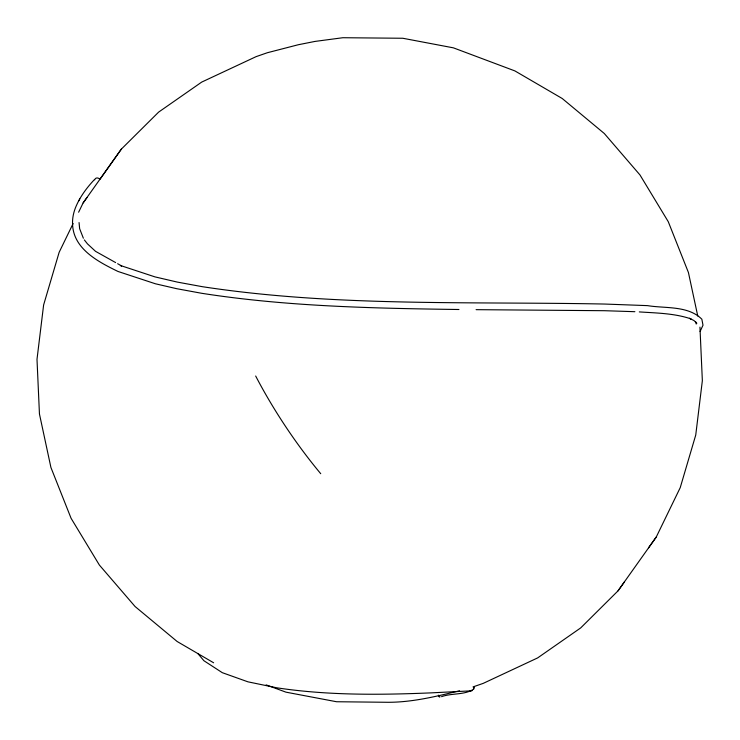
<?xml version="1.0" encoding="UTF-8"?>
<svg xmlns="http://www.w3.org/2000/svg" width="740" height="740" viewBox="0 0 740 740"><rect width="100%" height="100%" fill="white"/><g stroke="black" fill="none" stroke-linecap="round" stroke-linejoin="round"><path stroke-width="1.11" d="M79.06 222.564L79.642 228.697L83.37 238.225M473.637 689.125L473.97 687.404L473.637 689.125C464.702 695.202 451.548 692.973 441.549 696.673M73.121 223.526L59.135 252.34L43.623 304.954L37 359.335L39.451 414.002L50.921 467.477L71.077 518.287L99.382 565.055L135.059 606.504L177.138 641.497L213.62 662.772M78.616 212.214L83.111 202.945L121.323 149.147L158.628 112.11L201.696 82.094L256.132 56.629L267.344 52.734L298.285 44.742L314.99 41.422L342.851 37.722L402.791 38.258L453.398 47.841L514.892 70.91L562.224 98.503L604.293 133.496L639.971 174.945L668.276 221.713L688.431 272.524L697.746 315.971M473.026 686.914L483.22 683.371L537.656 657.906L580.724 627.89L618.029 590.853L656.241 537.055L680.226 487.66L695.739 435.046L702.352 380.665L699.948 327.136M94.221 179.811C86.451 188.099 79.522 197.46 75.332 208.097C73.316 213.379 72.206 219.077 72.594 224.747C73.667 249.278 98.846 262.108 117.993 271.46L155.419 283.781L176.684 288.693L201.641 293.281C286.704 306.545 373.034 308.312 458.948 309.505M78.671 200.919L79.032 200.263M79.411 199.569L79.781 198.912M700.086 331.511L703 325.202L701.853 319.208C688.043 305.37 665.251 308.589 647.537 305.629L604.876 304.057C470.797 301.319 335.387 307.026 202.288 286.676L177.397 282.107L154.947 276.88L120.343 265.466L121.647 265.947L117.632 263.699M100.085 179.108L121.323 149.147M83.111 202.945L86.95 197.58M648.564 547.785L656.241 537.055M618.029 590.853L624.44 581.89M470.224 691.262L472.351 690.531M459.568 690.772C436.138 696.442 412.31 702.325 388.075 702.288L336.561 701.742L285.954 692.159L266.132 684.879M476.098 309.662L604.515 310.707L634.883 311.697M639.304 311.91C656.593 313.066 674.436 313.27 691.003 318.894L689.43 318.302L693.944 320.54L696.84 323.26M470.677 690.873L431.661 692.844C380.082 694.999 328.042 695.545 276.853 687.812L247.937 681.827L222.278 672.669L203.916 660.727L197.876 653.577M115.625 262.58L95.543 251.341L87.459 243.849L84.351 239.927M695.766 321.928L696.201 324.055M320.735 473.702A174.242 52.651 56.4 0 1 255.67 376.013M94.739 179.811A3.33 2.692 43.7 0 1 99.697 179.099M440.013 696.729A3.33 1.008 79.8 0 1 438.385 695.184"/></g></svg>
